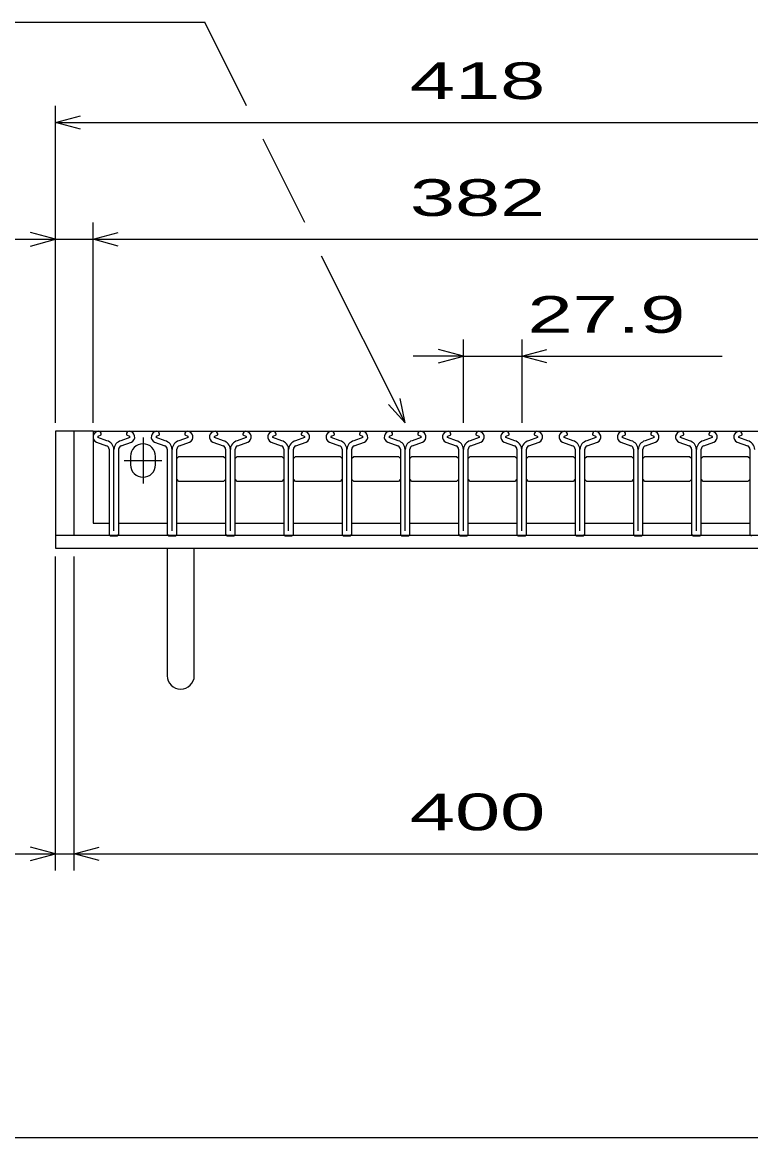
# Model space of a CAD drawing. Units: millimetres, scale not verified. Extents: x -1456 to 1389, y -1026 to 839.
# Drawn here: x -905 to -556, y -921 to -387 of the extents above; entities that cross this region are included whole.
import ezdxf
from ezdxf.enums import TextEntityAlignment as Align

# ---------------------------------------------------------------- set-up
doc = ezdxf.new("R2010")
doc.units = ezdxf.units.MM
doc.header["$LTSCALE"] = 8
for name, color, linetype, lineweight in [('0_2', 150, 'Continuous', 25), ('16', 3, 'Continuous', 25), ('19', 6, 'Continuous', 25), ('22', 2, 'Continuous', 25)]:
    doc.layers.add(name, color=color, linetype=linetype, lineweight=lineweight)
doc.styles.add('ベクトル', font='')
doc.styles.get('ベクトル').set_extended_font_data('ベクトル')

msp = doc.modelspace()

# ---------------------------------------------------------------- linework, layer by layer
at = {"layer": '0_2'}
msp.add_line((1388.8, -921.2), (-1379.2, -921.2), dxfattribs=at)
at = {"layer": '16'}
for p, q in [((-871, -582.7), (-489, -582.7)), ((-871, -582.7), (-871, -626.7)), ((-869.379, -587.879), (-864.509, -589.589)), ((-864.299, -587.228), (-868.619, -585.708)), ((-868.46, -585.013), (-867.02, -584.313)), ((-867.02, -584.313), (-867.02, -584.083)), ((-853.402, -585.708), (-857.722, -587.228)), ((-857.512, -589.589), (-852.642, -587.879)), ((-855.001, -584.083), (-855.001, -584.313)), ((-855.001, -584.313), (-853.561, -585.013)), ((-847.05, -585.7), (-847.05, -607.7)), ((-841.479, -587.879), (-836.609, -589.589)), ((-836.399, -587.228), (-840.719, -585.708)), ((-840.56, -585.013), (-839.12, -584.313)), ((-839.12, -584.313), (-839.12, -584.083)), ((-825.502, -585.708), (-829.822, -587.228)), ((-829.612, -589.589), (-824.742, -587.879)), ((-827.101, -584.083), (-827.101, -584.313)), ((-827.101, -584.313), (-825.661, -585.013)), ((-813.579, -587.879), (-808.709, -589.589)), ((-808.499, -587.228), (-812.819, -585.708)), ((-812.66, -585.013), (-811.22, -584.313)), ((-811.22, -584.313), (-811.22, -584.083)), ((-797.602, -585.708), (-801.922, -587.228)), ((-801.712, -589.589), (-796.842, -587.879)), ((-799.201, -584.083), (-799.201, -584.313)), ((-799.201, -584.313), (-797.761, -585.013)), ((-785.679, -587.879), (-780.809, -589.589)), ((-780.599, -587.228), (-784.919, -585.708)), ((-784.76, -585.013), (-783.32, -584.313)), ((-783.32, -584.313), (-783.32, -584.083)), ((-769.702, -585.708), (-774.022, -587.228)), ((-773.812, -589.589), (-768.942, -587.879)), ((-771.301, -584.083), (-771.301, -584.313)), ((-771.301, -584.313), (-769.861, -585.013)), ((-757.779, -587.879), (-752.909, -589.589)), ((-752.699, -587.228), (-757.019, -585.708)), ((-756.86, -585.013), (-755.42, -584.313)), ((-755.42, -584.313), (-755.42, -584.083)), ((-741.802, -585.708), (-746.122, -587.228)), ((-745.912, -589.589), (-741.042, -587.879)), ((-743.401, -584.083), (-743.401, -584.313)), ((-743.401, -584.313), (-741.961, -585.013)), ((-729.879, -587.879), (-725.009, -589.589)), ((-724.799, -587.228), (-729.119, -585.708)), ((-728.96, -585.013), (-727.52, -584.313)), ((-727.52, -584.313), (-727.52, -584.083)), ((-713.902, -585.708), (-718.222, -587.228)), ((-718.012, -589.589), (-713.142, -587.879)), ((-715.501, -584.083), (-715.501, -584.313)), ((-715.501, -584.313), (-714.061, -585.013)), ((-701.979, -587.879), (-697.109, -589.589)), ((-696.899, -587.228), (-701.219, -585.708)), ((-701.06, -585.013), (-699.62, -584.313)), ((-699.62, -584.313), (-699.62, -584.083)), ((-686.002, -585.708), (-690.322, -587.228)), ((-690.112, -589.589), (-685.242, -587.879)), ((-687.601, -584.083), (-687.601, -584.313)), ((-687.601, -584.313), (-686.161, -585.013)), ((-674.079, -587.879), (-669.209, -589.589)), ((-668.999, -587.228), (-673.319, -585.708)), ((-673.16, -585.013), (-671.72, -584.313)), ((-671.72, -584.313), (-671.72, -584.083)), ((-658.102, -585.708), (-662.422, -587.228)), ((-662.212, -589.589), (-657.342, -587.879)), ((-659.701, -584.083), (-659.701, -584.313)), ((-659.701, -584.313), (-658.261, -585.013)), ((-646.179, -587.879), (-641.309, -589.589)), ((-641.099, -587.228), (-645.419, -585.708)), ((-645.26, -585.013), (-643.82, -584.313)), ((-643.82, -584.313), (-643.82, -584.083)), ((-630.202, -585.708), (-634.522, -587.228)), ((-634.312, -589.589), (-629.442, -587.879)), ((-631.801, -584.083), (-631.801, -584.313)), ((-631.801, -584.313), (-630.361, -585.013)), ((-618.279, -587.879), (-613.409, -589.589)), ((-613.199, -587.228), (-617.519, -585.708)), ((-617.36, -585.013), (-615.92, -584.313)), ((-615.92, -584.313), (-615.92, -584.083)), ((-602.302, -585.708), (-606.622, -587.228)), ((-606.412, -589.589), (-601.542, -587.879)), ((-603.901, -584.083), (-603.901, -584.313)), ((-603.901, -584.313), (-602.461, -585.013)), ((-590.379, -587.879), (-585.509, -589.589)), ((-585.299, -587.228), (-589.619, -585.708)), ((-589.46, -585.013), (-588.02, -584.313)), ((-588.02, -584.313), (-588.02, -584.083)), ((-574.402, -585.708), (-578.722, -587.228)), ((-578.512, -589.589), (-573.642, -587.879)), ((-576.001, -584.083), (-576.001, -584.313)), ((-576.001, -584.313), (-574.561, -585.013)), ((-562.479, -587.879), (-557.609, -589.589)), ((-557.399, -587.228), (-561.719, -585.708)), ((-561.56, -585.013), (-560.12, -584.313)), ((-560.12, -584.313), (-560.12, -584.083)), ((-863.31, -591.292), (-863.31, -632.012)), ((-861, -630.41), (-861, -591.34)), ((-858.71, -632.012), (-858.71, -591.292)), ((-835.41, -591.292), (-835.41, -632.012)), ((-833.1, -630.41), (-833.1, -591.34)), ((-830.81, -632.012), (-830.81, -591.292)), ((-807.51, -591.292), (-807.51, -632.012)), ((-805.2, -630.41), (-805.2, -591.34)), ((-802.91, -632.012), (-802.91, -591.292)), ((-779.61, -591.292), (-779.61, -632.012)), ((-777.3, -630.41), (-777.3, -591.34)), ((-775.01, -632.012), (-775.01, -591.292)), ((-751.71, -591.292), (-751.71, -632.012)), ((-749.4, -630.41), (-749.4, -591.34)), ((-747.11, -632.012), (-747.11, -591.292)), ((-723.81, -591.292), (-723.81, -632.012)), ((-721.5, -630.41), (-721.5, -591.34)), ((-719.21, -632.012), (-719.21, -591.292)), ((-695.91, -591.292), (-695.91, -632.012)), ((-693.6, -630.41), (-693.6, -591.34)), ((-691.31, -632.012), (-691.31, -591.292)), ((-668.01, -591.292), (-668.01, -632.012)), ((-665.7, -630.41), (-665.7, -591.34)), ((-663.41, -632.012), (-663.41, -591.292)), ((-640.11, -591.292), (-640.11, -632.012)), ((-637.8, -630.41), (-637.8, -591.34)), ((-635.51, -632.012), (-635.51, -591.292)), ((-612.21, -591.292), (-612.21, -632.012)), ((-609.9, -630.41), (-609.9, -591.34)), ((-607.61, -632.012), (-607.61, -591.292)), ((-584.31, -591.292), (-584.31, -632.012)), ((-582, -630.41), (-582, -591.34)), ((-579.71, -632.012), (-579.71, -591.292)), ((-556.41, -591.292), (-556.41, -632.012)), ((-856.05, -596.7), (-838.05, -596.7)), ((-853.05, -594.7), (-853.05, -598.7)), ((-841.05, -598.7), (-841.05, -594.7)), ((-830.85, -595.7), (-829.85, -594.7)), ((-829.85, -594.7), (-808.45, -594.7)), ((-808.45, -594.7), (-807.45, -595.7)), ((-802.95, -595.7), (-801.95, -594.7)), ((-801.95, -594.7), (-780.55, -594.7)), ((-780.55, -594.7), (-779.55, -595.7)), ((-775.05, -595.7), (-774.05, -594.7)), ((-774.05, -594.7), (-752.65, -594.7)), ((-752.65, -594.7), (-751.65, -595.7)), ((-747.15, -595.7), (-746.15, -594.7)), ((-746.15, -594.7), (-724.75, -594.7)), ((-724.75, -594.7), (-723.75, -595.7)), ((-719.25, -595.7), (-718.25, -594.7)), ((-718.25, -594.7), (-696.85, -594.7)), ((-696.85, -594.7), (-695.85, -595.7)), ((-691.35, -595.7), (-690.35, -594.7)), ((-690.35, -594.7), (-668.95, -594.7)), ((-668.95, -594.7), (-667.95, -595.7)), ((-663.45, -595.7), (-662.45, -594.7)), ((-662.45, -594.7), (-641.05, -594.7)), ((-641.05, -594.7), (-640.05, -595.7)), ((-635.55, -595.7), (-634.55, -594.7)), ((-634.55, -594.7), (-613.15, -594.7)), ((-613.15, -594.7), (-612.15, -595.7)), ((-607.65, -595.7), (-606.65, -594.7)), ((-606.65, -594.7), (-585.25, -594.7)), ((-585.25, -594.7), (-584.25, -595.7)), ((-579.75, -595.7), (-578.75, -594.7)), ((-578.75, -594.7), (-557.35, -594.7)), ((-557.35, -594.7), (-556.35, -595.7)), ((-829.85, -606.7), (-830.85, -605.7)), ((-808.45, -606.7), (-829.85, -606.7)), ((-807.45, -605.7), (-808.45, -606.7)), ((-801.95, -606.7), (-802.95, -605.7)), ((-780.55, -606.7), (-801.95, -606.7)), ((-779.55, -605.7), (-780.55, -606.7)), ((-774.05, -606.7), (-775.05, -605.7)), ((-752.65, -606.7), (-774.05, -606.7)), ((-751.65, -605.7), (-752.65, -606.7)), ((-746.15, -606.7), (-747.15, -605.7)), ((-724.75, -606.7), (-746.15, -606.7)), ((-723.75, -605.7), (-724.75, -606.7)), ((-718.25, -606.7), (-719.25, -605.7)), ((-696.85, -606.7), (-718.25, -606.7)), ((-695.85, -605.7), (-696.85, -606.7)), ((-690.35, -606.7), (-691.35, -605.7)), ((-668.95, -606.7), (-690.35, -606.7)), ((-667.95, -605.7), (-668.95, -606.7)), ((-662.45, -606.7), (-663.45, -605.7)), ((-641.05, -606.7), (-662.45, -606.7)), ((-640.05, -605.7), (-641.05, -606.7)), ((-634.55, -606.7), (-635.55, -605.7)), ((-613.15, -606.7), (-634.55, -606.7)), ((-612.15, -605.7), (-613.15, -606.7)), ((-606.65, -606.7), (-607.65, -605.7)), ((-585.25, -606.7), (-606.65, -606.7)), ((-584.25, -605.7), (-585.25, -606.7)), ((-578.75, -606.7), (-579.75, -605.7)), ((-557.35, -606.7), (-578.75, -606.7)), ((-556.35, -605.7), (-557.35, -606.7)), ((-871, -626.7), (-863.3, -626.7)), ((-858.7, -626.7), (-835.4, -626.7)), ((-830.8, -626.7), (-807.5, -626.7)), ((-802.9, -626.7), (-779.6, -626.7)), ((-775, -626.7), (-751.7, -626.7)), ((-747.1, -626.7), (-723.8, -626.7)), ((-719.2, -626.7), (-695.9, -626.7)), ((-691.3, -626.7), (-668, -626.7)), ((-663.4, -626.7), (-640.1, -626.7)), ((-635.5, -626.7), (-612.2, -626.7)), ((-607.6, -626.7), (-584.3, -626.7)), ((-579.7, -626.7), (-556.4, -626.7)), ((-862.61, -632.712), (-859.41, -632.712)), ((-834.71, -632.712), (-831.51, -632.712)), ((-806.81, -632.712), (-803.61, -632.712)), ((-778.91, -632.712), (-775.71, -632.712)), ((-751.01, -632.712), (-747.81, -632.712)), ((-723.11, -632.712), (-719.91, -632.712)), ((-695.21, -632.712), (-692.01, -632.712)), ((-667.31, -632.712), (-664.11, -632.712)), ((-639.41, -632.712), (-636.21, -632.712)), ((-611.51, -632.712), (-608.31, -632.712)), ((-583.61, -632.712), (-580.41, -632.712))]:
    msp.add_line(p, q, dxfattribs=at)
for centre, radius, start, end in [((-868.31, -585.4), 2.7, 90.98, 246.68), ((-868.295, -585.416), 0.44, 111.91, 222.33), ((-868.469, -584.146), 1.45, 2.5, 85.55), ((-865.59, -591.643), 4.6, 3.78, 73.7), ((-856.431, -591.643), 4.6, 106.3, 176.22), ((-853.552, -584.146), 1.45, 94.45, 177.5), ((-853.711, -585.4), 2.7, 293.32, 89.02002), ((-853.726, -585.416), 0.44, 317.67, 68.08999), ((-840.41, -585.4), 2.7, 90.98, 246.68), ((-840.395, -585.416), 0.44, 111.91, 222.33), ((-840.569, -584.146), 1.45, 2.5, 85.55), ((-837.69, -591.643), 4.6, 3.78, 73.7), ((-828.531, -591.643), 4.6, 106.3, 176.22), ((-825.652, -584.146), 1.45, 94.45, 177.5), ((-825.811, -585.4), 2.7, 293.32, 89.02002), ((-825.826, -585.416), 0.44, 317.67, 68.08999), ((-812.51, -585.4), 2.7, 90.98, 246.68), ((-812.495, -585.416), 0.44, 111.91, 222.33), ((-812.669, -584.146), 1.45, 2.5, 85.55), ((-809.79, -591.643), 4.6, 3.78, 73.7), ((-800.631, -591.643), 4.6, 106.3, 176.22), ((-797.752, -584.146), 1.45, 94.45, 177.5), ((-797.911, -585.4), 2.7, 293.32, 89.02002), ((-797.926, -585.416), 0.44, 317.67, 68.08999), ((-784.61, -585.4), 2.7, 90.98, 246.68), ((-784.595, -585.416), 0.44, 111.91, 222.33), ((-784.769, -584.146), 1.45, 2.5, 85.55), ((-781.89, -591.643), 4.6, 3.78, 73.7), ((-772.731, -591.643), 4.6, 106.3, 176.22), ((-769.852, -584.146), 1.45, 94.45, 177.5), ((-770.011, -585.4), 2.7, 293.32, 89.02002), ((-770.026, -585.416), 0.44, 317.67, 68.08999), ((-756.71, -585.4), 2.7, 90.98, 246.68), ((-756.695, -585.416), 0.44, 111.91, 222.33), ((-756.869, -584.146), 1.45, 2.5, 85.55), ((-753.99, -591.643), 4.6, 3.78, 73.7), ((-744.831, -591.643), 4.6, 106.3, 176.22), ((-741.952, -584.146), 1.45, 94.45, 177.5), ((-742.111, -585.4), 2.7, 293.32, 89.02002), ((-742.126, -585.416), 0.44, 317.67, 68.08999), ((-728.81, -585.4), 2.7, 90.98, 246.68), ((-728.795, -585.416), 0.44, 111.91, 222.33), ((-728.969, -584.146), 1.45, 2.5, 85.55), ((-726.09, -591.643), 4.6, 3.78, 73.7), ((-716.931, -591.643), 4.6, 106.3, 176.22), ((-714.052, -584.146), 1.45, 94.45, 177.5), ((-714.211, -585.4), 2.7, 293.32, 89.02002), ((-714.226, -585.416), 0.44, 317.67, 68.08999), ((-700.91, -585.4), 2.7, 90.98, 246.68), ((-700.895, -585.416), 0.44, 111.91, 222.33), ((-701.069, -584.146), 1.45, 2.5, 85.55), ((-698.19, -591.643), 4.6, 3.78, 73.7), ((-689.031, -591.643), 4.6, 106.3, 176.22), ((-686.152, -584.146), 1.45, 94.45, 177.5), ((-686.311, -585.4), 2.7, 293.32, 89.02002), ((-686.326, -585.416), 0.44, 317.67, 68.08999), ((-673.01, -585.4), 2.7, 90.98, 246.68), ((-672.995, -585.416), 0.44, 111.91, 222.33), ((-673.169, -584.146), 1.45, 2.5, 85.55), ((-670.29, -591.643), 4.6, 3.78, 73.7), ((-661.131, -591.643), 4.6, 106.3, 176.22), ((-658.252, -584.146), 1.45, 94.45, 177.5), ((-658.411, -585.4), 2.7, 293.32, 89.02002), ((-658.426, -585.416), 0.44, 317.67, 68.08999), ((-645.11, -585.4), 2.7, 90.98, 246.68), ((-645.095, -585.416), 0.44, 111.91, 222.33), ((-645.269, -584.146), 1.45, 2.5, 85.55), ((-642.39, -591.643), 4.6, 3.78, 73.7), ((-633.231, -591.643), 4.6, 106.3, 176.22), ((-630.352, -584.146), 1.45, 94.45, 177.5), ((-630.511, -585.4), 2.7, 293.32, 89.02002), ((-630.526, -585.416), 0.44, 317.67, 68.08999), ((-617.21, -585.4), 2.7, 90.98, 246.68), ((-617.195, -585.416), 0.44, 111.91, 222.33), ((-617.369, -584.146), 1.45, 2.5, 85.55), ((-614.49, -591.643), 4.6, 3.78, 73.7), ((-605.331, -591.643), 4.6, 106.3, 176.22), ((-602.452, -584.146), 1.45, 94.45, 177.5), ((-602.611, -585.4), 2.7, 293.32, 89.02002), ((-602.626, -585.416), 0.44, 317.67, 68.08999), ((-589.31, -585.4), 2.7, 90.98, 246.68), ((-589.295, -585.416), 0.44, 111.91, 222.33), ((-589.469, -584.146), 1.45, 2.5, 85.55), ((-586.59, -591.643), 4.6, 3.78, 73.7), ((-577.431, -591.643), 4.6, 106.3, 176.22), ((-574.552, -584.146), 1.45, 94.45, 177.5), ((-574.711, -585.4), 2.7, 293.32, 89.02002), ((-574.726, -585.416), 0.44, 317.67, 68.08999), ((-561.41, -585.4), 2.7, 90.98, 246.68), ((-561.395, -585.416), 0.44, 111.91, 222.33), ((-561.569, -584.146), 1.45, 2.5, 85.55), ((-558.69, -591.643), 4.6, 3.78, 73.7), ((-865.109, -591.289), 1.8, 0, 70.58), ((-856.912, -591.289), 1.8, 109.42, 180), ((-847.05, -594.7), 6, 0, 180), ((-837.209, -591.289), 1.8, 0, 70.58), ((-829.012, -591.289), 1.8, 109.42, 180), ((-809.309, -591.289), 1.8, 0, 70.58), ((-801.112, -591.289), 1.8, 109.42, 180), ((-781.409, -591.289), 1.8, 0, 70.58), ((-773.212, -591.289), 1.8, 109.42, 180), ((-753.509, -591.289), 1.8, 0, 70.58), ((-745.312, -591.289), 1.8, 109.42, 180), ((-725.609, -591.289), 1.8, 0, 70.58), ((-717.412, -591.289), 1.8, 109.42, 180), ((-697.709, -591.289), 1.8, 0, 70.58), ((-689.512, -591.289), 1.8, 109.42, 180), ((-669.809, -591.289), 1.8, 0, 70.58), ((-661.612, -591.289), 1.8, 109.42, 180), ((-641.909, -591.289), 1.8, 0, 70.58), ((-633.712, -591.289), 1.8, 109.42, 180), ((-614.009, -591.289), 1.8, 0, 70.58), ((-605.812, -591.289), 1.8, 109.42, 180), ((-586.109, -591.289), 1.8, 0, 70.58), ((-577.912, -591.289), 1.8, 109.42, 180), ((-558.209, -591.289), 1.8, 0, 70.58), ((-847.05, -598.7), 6, 180, 0), ((-862.61, -632.012), 0.7, 180, 270), ((-859.41, -632.012), 0.7, 270, 0), ((-834.71, -632.012), 0.7, 180, 270), ((-831.51, -632.012), 0.7, 270, 0), ((-806.81, -632.012), 0.7, 180, 270), ((-803.61, -632.012), 0.7, 270, 0), ((-778.91, -632.012), 0.7, 180, 270), ((-775.71, -632.012), 0.7, 270, 0), ((-751.01, -632.012), 0.7, 180, 270), ((-747.81, -632.012), 0.7, 270, 0), ((-723.11, -632.012), 0.7, 180, 270), ((-719.91, -632.012), 0.7, 270, 0), ((-695.21, -632.012), 0.7, 180, 270), ((-692.01, -632.012), 0.7, 270, 0), ((-667.31, -632.012), 0.7, 180, 270), ((-664.11, -632.012), 0.7, 270, 0), ((-639.41, -632.012), 0.7, 180, 270), ((-636.21, -632.012), 0.7, 270, 0), ((-611.51, -632.012), 0.7, 180, 270), ((-608.31, -632.012), 0.7, 270, 0), ((-583.61, -632.012), 0.7, 180, 270), ((-580.41, -632.012), 0.7, 270, 0), ((-555.71, -632.012), 0.7, 180, 270)]:
    msp.add_arc(centre, radius, start, end, dxfattribs=at)
at = {"layer": '19'}
for p, q in [((-871, -582.7), (-889, -582.7)), ((-889, -582.7), (-889, -638.7)), ((-880, -632.7), (-880, -582.7)), ((-880, -632.7), (-889, -632.7)), ((-480, -632.7), (-880, -632.7)), ((-889, -638.7), (-471, -638.7)), ((-835.5, -638.7), (-835.5, -699.81)), ((-822.5, -699.81), (-822.5, -638.7))]:
    msp.add_line(p, q, dxfattribs=at)
msp.add_arc((-829, -699.81), 6.5, 180, 0, dxfattribs=at)
at = {"layer": '22', "color": 4}
for p, q in [((-993.5, -386.7), (-817.5, -386.7)), ((-797.5, -426.7), (-817.5, -386.7)), ((-889, -578.7), (-889, -426.7)), ((-889, -434.7), (-877, -431.5)), ((-877, -437.9), (-889, -434.7)), ((-889, -434.7), (-471, -434.7)), ((-769.5, -482.7), (-789.5, -442.7)), ((-889, -578.7), (-889, -482.7)), ((-871, -578.7), (-871, -482.7)), ((-945, -490.7), (-889, -490.7)), ((-889, -490.7), (-901, -487.5)), ((-901, -493.9), (-889, -490.7)), ((-889, -490.7), (-871, -490.7)), ((-871, -490.7), (-859, -487.5)), ((-859, -493.9), (-871, -490.7)), ((-871, -490.7), (-489, -490.7)), ((-721.5, -578.7), (-761.5, -498.7)), ((-693.6, -578.7), (-693.6, -538.7)), ((-665.7, -538.7), (-665.7, -578.7)), ((-693.6, -546.7), (-705.6, -543.5)), ((-665.7, -546.7), (-653.7, -543.5)), ((-693.6, -546.7), (-717.6, -546.7)), ((-705.6, -549.9), (-693.6, -546.7)), ((-693.6, -546.7), (-665.7, -546.7)), ((-653.7, -549.9), (-665.7, -546.7)), ((-665.7, -546.7), (-569.7, -546.7)), ((-721.5, -578.7), (-729.5, -569.9)), ((-721.5, -578.7), (-723.9, -567.02)), ((-889, -793.1), (-889, -642.7)), ((-880, -793.1), (-880, -642.7)), ((-925, -785.1), (-889, -785.1)), ((-889, -785.1), (-901, -781.9)), ((-901, -788.3), (-889, -785.1)), ((-889, -785.1), (-880, -785.1)), ((-880, -785.1), (-868, -781.9)), ((-868, -788.3), (-880, -785.1)), ((-880, -785.1), (-480, -785.1))]:
    msp.add_line(p, q, dxfattribs=at)

# ---------------------------------------------------------------- texts
at = {"layer": '22', "style": 'ベクトル', "width": 1.65}
for s, p in [(' 418 ', (-730, -414.7)), (' 382 ', (-730, -470.7)), (' 27.9 ', (-673.7, -526.7)), (' 400 ', (-730, -765.1))]:
    msp.add_text(s, height=17.6, dxfattribs=at).set_placement(p, align=Align.MIDDLE_LEFT)

doc.saveas('drawing.dxf')
